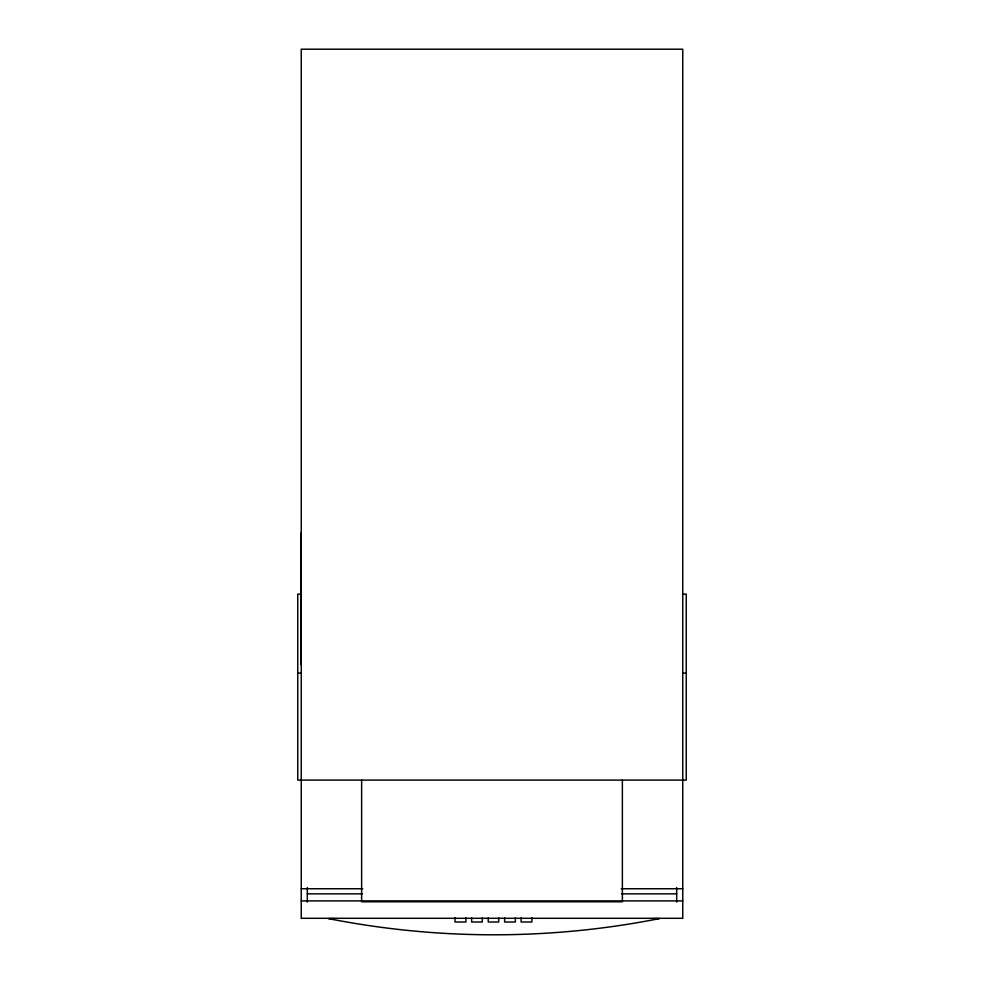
<?xml version="1.0" encoding="UTF-8"?>
<svg xmlns="http://www.w3.org/2000/svg" width="984" height="984" viewBox="0 0 984 984"><rect width="100%" height="100%" fill="white"/><g stroke="black" fill="none" stroke-linecap="round" stroke-linejoin="round"><path stroke-width="1.48" d="M301.239 664.741L301.239 532.639M301.239 594.115L297.758 594.115L297.758 780.103L686.242 780.103L686.242 594.115L682.761 594.115M297.758 673.204L301.239 673.204M682.761 673.204L686.242 673.204M301.239 888.736L362.776 888.736M621.224 888.736L682.761 888.736M307.315 893.853L362.493 893.853M621.507 893.853L676.684 893.853M301.239 900.901L682.761 900.901M334.671 918.613L328.545 918.613A853.571 853.571 0 0 0 659.28 918.638L653.155 918.613M682.761 780.103L682.761 49.2L301.239 49.2L301.239 780.103M682.761 780.976L682.761 918.293L301.239 918.293L301.239 780.976M676.684 887.543L676.684 902.107M622.368 780.103L622.368 901.774L361.632 901.774L361.632 780.103M531.901 917.801L531.901 922.008L521.114 922.008L521.114 917.801M515.358 917.801L515.358 922.008L504.62 922.008L504.62 917.801M498.716 917.801L498.716 922.008L488.248 922.008L488.248 917.801M482.295 917.801L482.295 922.008L471.643 922.008L471.643 917.801M465.899 917.801L465.899 922.008L455.014 922.008L455.014 917.801M307.315 887.543L307.315 902.107"/></g></svg>
